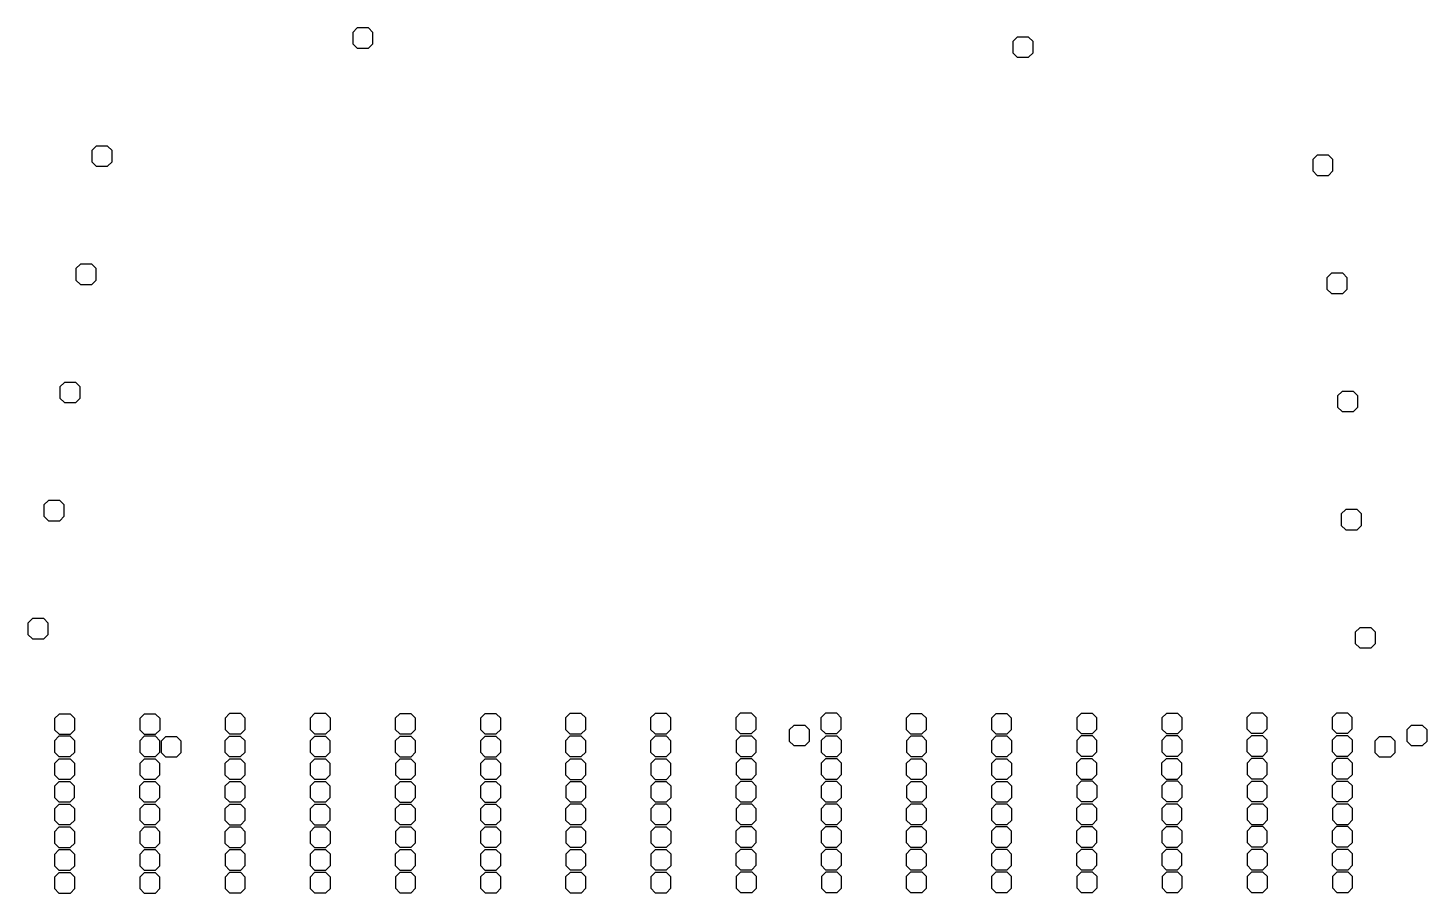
# Model space of a CAD drawing. Header units: millimetres. Extents: x 540868 to 541114, y 6601131 to 6601283.
import ezdxf

# ---------------------------------------------------------------- set-up
doc = ezdxf.new("R2010")
doc.units = ezdxf.units.MM

msp = doc.modelspace()

# ---------------------------------------------------------------- linework, layer by layer
for points in [[(540925.63, 6601279.72), (540927.63, 6601279.72), (540928.41, 6601280.5), (540928.41, 6601282.5), (540927.63, 6601283.28), (540925.63, 6601283.28), (540924.85, 6601282.5), (540924.85, 6601280.5), (540925.63, 6601279.72)], [(541041.88, 6601278.12), (541043.88, 6601278.12), (541044.66, 6601278.9), (541044.66, 6601280.9), (541043.88, 6601281.68), (541041.88, 6601281.68), (541041.1, 6601280.9), (541041.1, 6601278.9), (541041.88, 6601278.12)], [(540879.69, 6601258.92), (540881.69, 6601258.92), (540882.47, 6601259.7), (540882.47, 6601261.7), (540881.69, 6601262.48), (540879.69, 6601262.48), (540878.91, 6601261.7), (540878.91, 6601259.7), (540879.69, 6601258.92)], [(541094.68, 6601257.32), (541096.68, 6601257.32), (541097.46, 6601258.1), (541097.46, 6601260.1), (541096.68, 6601260.88), (541094.68, 6601260.88), (541093.9, 6601260.1), (541093.9, 6601258.1), (541094.68, 6601257.32)], [(540876.88, 6601238.12), (540878.88, 6601238.12), (540879.66, 6601238.9), (540879.66, 6601240.9), (540878.88, 6601241.68), (540876.88, 6601241.68), (540876.1, 6601240.9), (540876.1, 6601238.9), (540876.88, 6601238.12)], [(541097.19, 6601236.52), (541099.19, 6601236.52), (541099.97, 6601237.3), (541099.97, 6601239.3), (541099.19, 6601240.08), (541097.19, 6601240.08), (541096.41, 6601239.3), (541096.41, 6601237.3), (541097.19, 6601236.52)], [(540874.07, 6601217.32), (540876.07, 6601217.32), (540876.85, 6601218.1), (540876.85, 6601220.1), (540876.07, 6601220.88), (540874.07, 6601220.88), (540873.29, 6601220.1), (540873.29, 6601218.1), (540874.07, 6601217.32)], [(541099.07, 6601215.72), (541101.07, 6601215.72), (541101.85, 6601216.5), (541101.85, 6601218.5), (541101.07, 6601219.28), (541099.07, 6601219.28), (541098.29, 6601218.5), (541098.29, 6601216.5), (541099.07, 6601215.72)], [(540871.25, 6601196.52), (540873.25, 6601196.52), (540874.03, 6601197.3), (540874.03, 6601199.3), (540873.25, 6601200.08), (540871.25, 6601200.08), (540870.47, 6601199.3), (540870.47, 6601197.3), (540871.25, 6601196.52)], [(541099.71, 6601194.92), (541101.71, 6601194.92), (541102.49, 6601195.7), (541102.49, 6601197.7), (541101.71, 6601198.48), (541099.71, 6601198.48), (541098.93, 6601197.7), (541098.93, 6601195.7), (541099.71, 6601194.92)], [(540868.44, 6601175.72), (540870.44, 6601175.72), (540871.22, 6601176.5), (540871.22, 6601178.5), (540870.44, 6601179.28), (540868.44, 6601179.28), (540867.66, 6601178.5), (540867.66, 6601176.5), (540868.44, 6601175.72)], [(541102.18, 6601174.12), (541104.18, 6601174.12), (541104.96, 6601174.9), (541104.96, 6601176.9), (541104.18, 6601177.68), (541102.18, 6601177.68), (541101.4, 6601176.9), (541101.4, 6601174.9), (541102.18, 6601174.12)], [(540873.13, 6601158.92), (540875.13, 6601158.92), (540875.91, 6601159.7), (540875.91, 6601161.7), (540875.13, 6601162.48), (540873.13, 6601162.48), (540872.35, 6601161.7), (540872.35, 6601159.7), (540873.13, 6601158.92)], [(540888.13, 6601158.92), (540890.13, 6601158.92), (540890.91, 6601159.7), (540890.91, 6601161.7), (540890.13, 6601162.48), (540888.13, 6601162.48), (540887.35, 6601161.7), (540887.35, 6601159.7), (540888.13, 6601158.92)], [(540903.14, 6601158.99), (540905.14, 6601158.99), (540905.92, 6601159.77), (540905.92, 6601161.77), (540905.14, 6601162.55), (540903.14, 6601162.55), (540902.36, 6601161.77), (540902.36, 6601159.77), (540903.14, 6601158.99)], [(540918.14, 6601158.99), (540920.14, 6601158.99), (540920.92, 6601159.77), (540920.92, 6601161.77), (540920.14, 6601162.55), (540918.14, 6601162.55), (540917.36, 6601161.77), (540917.36, 6601159.77), (540918.14, 6601158.99)], [(540933.12, 6601158.98), (540935.12, 6601158.98), (540935.9, 6601159.76), (540935.9, 6601161.76), (540935.12, 6601162.54), (540933.12, 6601162.54), (540932.34, 6601161.76), (540932.34, 6601159.76), (540933.12, 6601158.98)], [(540948.12, 6601158.98), (540950.12, 6601158.98), (540950.9, 6601159.76), (540950.9, 6601161.76), (540950.12, 6601162.54), (540948.12, 6601162.54), (540947.34, 6601161.76), (540947.34, 6601159.76), (540948.12, 6601158.98)], [(540963.09, 6601159), (540965.09, 6601159), (540965.87, 6601159.78), (540965.87, 6601161.78), (540965.09, 6601162.56), (540963.09, 6601162.56), (540962.31, 6601161.78), (540962.31, 6601159.78), (540963.09, 6601159)], [(540978.09, 6601159), (540980.09, 6601159), (540980.87, 6601159.78), (540980.87, 6601161.78), (540980.09, 6601162.56), (540978.09, 6601162.56), (540977.31, 6601161.78), (540977.31, 6601159.78), (540978.09, 6601159)], [(540993.09, 6601159.04), (540995.09, 6601159.04), (540995.87, 6601159.82), (540995.87, 6601161.82), (540995.09, 6601162.6), (540993.09, 6601162.6), (540992.31, 6601161.82), (540992.31, 6601159.82), (540993.09, 6601159.04)], [(541008.09, 6601159.04), (541010.09, 6601159.04), (541010.87, 6601159.82), (541010.87, 6601161.82), (541010.09, 6601162.6), (541008.09, 6601162.6), (541007.31, 6601161.82), (541007.31, 6601159.82), (541008.09, 6601159.04)], [(541023.09, 6601158.97), (541025.09, 6601158.97), (541025.87, 6601159.75), (541025.87, 6601161.75), (541025.09, 6601162.53), (541023.09, 6601162.53), (541022.31, 6601161.75), (541022.31, 6601159.75), (541023.09, 6601158.97)], [(541038.09, 6601158.97), (541040.09, 6601158.97), (541040.87, 6601159.75), (541040.87, 6601161.75), (541040.09, 6601162.53), (541038.09, 6601162.53), (541037.31, 6601161.75), (541037.31, 6601159.75), (541038.09, 6601158.97)], [(541053.13, 6601159.03), (541055.13, 6601159.03), (541055.91, 6601159.81), (541055.91, 6601161.81), (541055.13, 6601162.59), (541053.13, 6601162.59), (541052.35, 6601161.81), (541052.35, 6601159.81), (541053.13, 6601159.03)], [(541068.13, 6601159.03), (541070.13, 6601159.03), (541070.91, 6601159.81), (541070.91, 6601161.81), (541070.13, 6601162.59), (541068.13, 6601162.59), (541067.35, 6601161.81), (541067.35, 6601159.81), (541068.13, 6601159.03)], [(541083.09, 6601159.08), (541085.09, 6601159.08), (541085.87, 6601159.86), (541085.87, 6601161.86), (541085.09, 6601162.64), (541083.09, 6601162.64), (541082.31, 6601161.86), (541082.31, 6601159.86), (541083.09, 6601159.08)], [(541098.09, 6601159.08), (541100.09, 6601159.08), (541100.87, 6601159.86), (541100.87, 6601161.86), (541100.09, 6601162.64), (541098.09, 6601162.64), (541097.31, 6601161.86), (541097.31, 6601159.86), (541098.09, 6601159.08)], [(541002.51, 6601156.92), (541004.51, 6601156.92), (541005.29, 6601157.7), (541005.29, 6601159.7), (541004.51, 6601160.48), (541002.51, 6601160.48), (541001.73, 6601159.7), (541001.73, 6601157.7), (541002.51, 6601156.92)], [(541111.25, 6601156.92), (541113.25, 6601156.92), (541114.03, 6601157.7), (541114.03, 6601159.7), (541113.25, 6601160.48), (541111.25, 6601160.48), (541110.47, 6601159.7), (541110.47, 6601157.7), (541111.25, 6601156.92)], [(540873.11, 6601155), (540875.11, 6601155), (540875.89, 6601155.78), (540875.89, 6601157.78), (540875.11, 6601158.56), (540873.11, 6601158.56), (540872.33, 6601157.78), (540872.33, 6601155.78), (540873.11, 6601155)], [(540888.11, 6601155), (540890.11, 6601155), (540890.89, 6601155.78), (540890.89, 6601157.78), (540890.11, 6601158.56), (540888.11, 6601158.56), (540887.33, 6601157.78), (540887.33, 6601155.78), (540888.11, 6601155)], [(540891.88, 6601154.92), (540893.88, 6601154.92), (540894.66, 6601155.7), (540894.66, 6601157.7), (540893.88, 6601158.48), (540891.88, 6601158.48), (540891.1, 6601157.7), (540891.1, 6601155.7), (540891.88, 6601154.92)], [(540903.11, 6601154.98), (540905.11, 6601154.98), (540905.89, 6601155.76), (540905.89, 6601157.76), (540905.11, 6601158.54), (540903.11, 6601158.54), (540902.33, 6601157.76), (540902.33, 6601155.76), (540903.11, 6601154.98)], [(540918.11, 6601154.98), (540920.11, 6601154.98), (540920.89, 6601155.76), (540920.89, 6601157.76), (540920.11, 6601158.54), (540918.11, 6601158.54), (540917.33, 6601157.76), (540917.33, 6601155.76), (540918.11, 6601154.98)], [(540933.12, 6601154.96), (540935.12, 6601154.96), (540935.9, 6601155.74), (540935.9, 6601157.74), (540935.12, 6601158.52), (540933.12, 6601158.52), (540932.34, 6601157.74), (540932.34, 6601155.74), (540933.12, 6601154.96)], [(540948.12, 6601154.96), (540950.12, 6601154.96), (540950.9, 6601155.74), (540950.9, 6601157.74), (540950.12, 6601158.52), (540948.12, 6601158.52), (540947.34, 6601157.74), (540947.34, 6601155.74), (540948.12, 6601154.96)], [(540963.09, 6601154.99), (540965.09, 6601154.99), (540965.87, 6601155.77), (540965.87, 6601157.77), (540965.09, 6601158.55), (540963.09, 6601158.55), (540962.31, 6601157.77), (540962.31, 6601155.77), (540963.09, 6601154.99)], [(540978.09, 6601154.99), (540980.09, 6601154.99), (540980.87, 6601155.77), (540980.87, 6601157.77), (540980.09, 6601158.55), (540978.09, 6601158.55), (540977.31, 6601157.77), (540977.31, 6601155.77), (540978.09, 6601154.99)], [(540993.14, 6601155.01), (540995.14, 6601155.01), (540995.92, 6601155.79), (540995.92, 6601157.79), (540995.14, 6601158.57), (540993.14, 6601158.57), (540992.36, 6601157.79), (540992.36, 6601155.79), (540993.14, 6601155.01)], [(541008.14, 6601155.01), (541010.14, 6601155.01), (541010.92, 6601155.79), (541010.92, 6601157.79), (541010.14, 6601158.57), (541008.14, 6601158.57), (541007.36, 6601157.79), (541007.36, 6601155.79), (541008.14, 6601155.01)], [(541023.12, 6601155), (541025.12, 6601155), (541025.9, 6601155.78), (541025.9, 6601157.78), (541025.12, 6601158.56), (541023.12, 6601158.56), (541022.34, 6601157.78), (541022.34, 6601155.78), (541023.12, 6601155)], [(541038.12, 6601155), (541040.12, 6601155), (541040.9, 6601155.78), (541040.9, 6601157.78), (541040.12, 6601158.56), (541038.12, 6601158.56), (541037.34, 6601157.78), (541037.34, 6601155.78), (541038.12, 6601155)], [(541053.12, 6601155.05), (541055.12, 6601155.05), (541055.9, 6601155.83), (541055.9, 6601157.83), (541055.12, 6601158.61), (541053.12, 6601158.61), (541052.34, 6601157.83), (541052.34, 6601155.83), (541053.12, 6601155.05)], [(541068.12, 6601155.05), (541070.12, 6601155.05), (541070.9, 6601155.83), (541070.9, 6601157.83), (541070.12, 6601158.61), (541068.12, 6601158.61), (541067.34, 6601157.83), (541067.34, 6601155.83), (541068.12, 6601155.05)], [(541083.1, 6601155.08), (541085.1, 6601155.08), (541085.88, 6601155.86), (541085.88, 6601157.86), (541085.1, 6601158.64), (541083.1, 6601158.64), (541082.32, 6601157.86), (541082.32, 6601155.86), (541083.1, 6601155.08)], [(541098.1, 6601155.08), (541100.1, 6601155.08), (541100.88, 6601155.86), (541100.88, 6601157.86), (541100.1, 6601158.64), (541098.1, 6601158.64), (541097.32, 6601157.86), (541097.32, 6601155.86), (541098.1, 6601155.08)], [(541105.63, 6601154.92), (541107.63, 6601154.92), (541108.41, 6601155.7), (541108.41, 6601157.7), (541107.63, 6601158.48), (541105.63, 6601158.48), (541104.85, 6601157.7), (541104.85, 6601155.7), (541105.63, 6601154.92)], [(540873.12, 6601150.98), (540875.12, 6601150.98), (540875.9, 6601151.76), (540875.9, 6601153.76), (540875.12, 6601154.54), (540873.12, 6601154.54), (540872.34, 6601153.76), (540872.34, 6601151.76), (540873.12, 6601150.98)], [(540888.12, 6601150.98), (540890.12, 6601150.98), (540890.9, 6601151.76), (540890.9, 6601153.76), (540890.12, 6601154.54), (540888.12, 6601154.54), (540887.34, 6601153.76), (540887.34, 6601151.76), (540888.12, 6601150.98)], [(540903.12, 6601150.99), (540905.12, 6601150.99), (540905.9, 6601151.77), (540905.9, 6601153.77), (540905.12, 6601154.55), (540903.12, 6601154.55), (540902.34, 6601153.77), (540902.34, 6601151.77), (540903.12, 6601150.99)], [(540918.12, 6601150.99), (540920.12, 6601150.99), (540920.9, 6601151.77), (540920.9, 6601153.77), (540920.12, 6601154.55), (540918.12, 6601154.55), (540917.34, 6601153.77), (540917.34, 6601151.77), (540918.12, 6601150.99)], [(540933.14, 6601150.99), (540935.14, 6601150.99), (540935.92, 6601151.77), (540935.92, 6601153.77), (540935.14, 6601154.55), (540933.14, 6601154.55), (540932.36, 6601153.77), (540932.36, 6601151.77), (540933.14, 6601150.99)], [(540948.14, 6601150.99), (540950.14, 6601150.99), (540950.92, 6601151.77), (540950.92, 6601153.77), (540950.14, 6601154.55), (540948.14, 6601154.55), (540947.36, 6601153.77), (540947.36, 6601151.77), (540948.14, 6601150.99)], [(540963.11, 6601150.97), (540965.11, 6601150.97), (540965.89, 6601151.75), (540965.89, 6601153.75), (540965.11, 6601154.53), (540963.11, 6601154.53), (540962.33, 6601153.75), (540962.33, 6601151.75), (540963.11, 6601150.97)], [(540978.11, 6601150.97), (540980.11, 6601150.97), (540980.89, 6601151.75), (540980.89, 6601153.75), (540980.11, 6601154.53), (540978.11, 6601154.53), (540977.33, 6601153.75), (540977.33, 6601151.75), (540978.11, 6601150.97)], [(540993.13, 6601151.02), (540995.13, 6601151.02), (540995.91, 6601151.8), (540995.91, 6601153.8), (540995.13, 6601154.58), (540993.13, 6601154.58), (540992.35, 6601153.8), (540992.35, 6601151.8), (540993.13, 6601151.02)], [(541008.13, 6601151.02), (541010.13, 6601151.02), (541010.91, 6601151.8), (541010.91, 6601153.8), (541010.13, 6601154.58), (541008.13, 6601154.58), (541007.35, 6601153.8), (541007.35, 6601151.8), (541008.13, 6601151.02)], [(541023.11, 6601150.99), (541025.11, 6601150.99), (541025.89, 6601151.77), (541025.89, 6601153.77), (541025.11, 6601154.55), (541023.11, 6601154.55), (541022.33, 6601153.77), (541022.33, 6601151.77), (541023.11, 6601150.99)], [(541038.11, 6601150.99), (541040.11, 6601150.99), (541040.89, 6601151.77), (541040.89, 6601153.77), (541040.11, 6601154.55), (541038.11, 6601154.55), (541037.33, 6601153.77), (541037.33, 6601151.77), (541038.11, 6601150.99)], [(541053.08, 6601151.02), (541055.08, 6601151.02), (541055.86, 6601151.8), (541055.86, 6601153.8), (541055.08, 6601154.58), (541053.08, 6601154.58), (541052.3, 6601153.8), (541052.3, 6601151.8), (541053.08, 6601151.02)], [(541068.08, 6601151.02), (541070.08, 6601151.02), (541070.86, 6601151.8), (541070.86, 6601153.8), (541070.08, 6601154.58), (541068.08, 6601154.58), (541067.3, 6601153.8), (541067.3, 6601151.8), (541068.08, 6601151.02)], [(541083.11, 6601151.06), (541085.11, 6601151.06), (541085.89, 6601151.84), (541085.89, 6601153.84), (541085.11, 6601154.62), (541083.11, 6601154.62), (541082.33, 6601153.84), (541082.33, 6601151.84), (541083.11, 6601151.06)], [(541098.11, 6601151.06), (541100.11, 6601151.06), (541100.89, 6601151.84), (541100.89, 6601153.84), (541100.11, 6601154.62), (541098.11, 6601154.62), (541097.33, 6601153.84), (541097.33, 6601151.84), (541098.11, 6601151.06)], [(540873.09, 6601146.99), (540875.09, 6601146.99), (540875.87, 6601147.77), (540875.87, 6601149.77), (540875.09, 6601150.55), (540873.09, 6601150.55), (540872.31, 6601149.77), (540872.31, 6601147.77), (540873.09, 6601146.99)], [(540888.09, 6601146.99), (540890.09, 6601146.99), (540890.87, 6601147.77), (540890.87, 6601149.77), (540890.09, 6601150.55), (540888.09, 6601150.55), (540887.31, 6601149.77), (540887.31, 6601147.77), (540888.09, 6601146.99)], [(540903.12, 6601147), (540905.12, 6601147), (540905.9, 6601147.78), (540905.9, 6601149.78), (540905.12, 6601150.56), (540903.12, 6601150.56), (540902.34, 6601149.78), (540902.34, 6601147.78), (540903.12, 6601147)], [(540918.12, 6601147), (540920.12, 6601147), (540920.9, 6601147.78), (540920.9, 6601149.78), (540920.12, 6601150.56), (540918.12, 6601150.56), (540917.34, 6601149.78), (540917.34, 6601147.78), (540918.12, 6601147)], [(540933.12, 6601146.97), (540935.12, 6601146.97), (540935.9, 6601147.75), (540935.9, 6601149.75), (540935.12, 6601150.53), (540933.12, 6601150.53), (540932.34, 6601149.75), (540932.34, 6601147.75), (540933.12, 6601146.97)], [(540948.12, 6601146.97), (540950.12, 6601146.97), (540950.9, 6601147.75), (540950.9, 6601149.75), (540950.12, 6601150.53), (540948.12, 6601150.53), (540947.34, 6601149.75), (540947.34, 6601147.75), (540948.12, 6601146.97)], [(540963.13, 6601146.99), (540965.13, 6601146.99), (540965.91, 6601147.77), (540965.91, 6601149.77), (540965.13, 6601150.55), (540963.13, 6601150.55), (540962.35, 6601149.77), (540962.35, 6601147.77), (540963.13, 6601146.99)], [(540978.13, 6601146.99), (540980.13, 6601146.99), (540980.91, 6601147.77), (540980.91, 6601149.77), (540980.13, 6601150.55), (540978.13, 6601150.55), (540977.35, 6601149.77), (540977.35, 6601147.77), (540978.13, 6601146.99)], [(540993.12, 6601147.01), (540995.12, 6601147.01), (540995.9, 6601147.79), (540995.9, 6601149.79), (540995.12, 6601150.57), (540993.12, 6601150.57), (540992.34, 6601149.79), (540992.34, 6601147.79), (540993.12, 6601147.01)], [(541008.12, 6601147.01), (541010.12, 6601147.01), (541010.9, 6601147.79), (541010.9, 6601149.79), (541010.12, 6601150.57), (541008.12, 6601150.57), (541007.34, 6601149.79), (541007.34, 6601147.79), (541008.12, 6601147.01)], [(541023.13, 6601146.99), (541025.13, 6601146.99), (541025.91, 6601147.77), (541025.91, 6601149.77), (541025.13, 6601150.55), (541023.13, 6601150.55), (541022.35, 6601149.77), (541022.35, 6601147.77), (541023.13, 6601146.99)], [(541038.13, 6601146.99), (541040.13, 6601146.99), (541040.91, 6601147.77), (541040.91, 6601149.77), (541040.13, 6601150.55), (541038.13, 6601150.55), (541037.35, 6601149.77), (541037.35, 6601147.77), (541038.13, 6601146.99)], [(541053.14, 6601147.07), (541055.14, 6601147.07), (541055.92, 6601147.85), (541055.92, 6601149.85), (541055.14, 6601150.63), (541053.14, 6601150.63), (541052.36, 6601149.85), (541052.36, 6601147.85), (541053.14, 6601147.07)], [(541068.14, 6601147.07), (541070.14, 6601147.07), (541070.92, 6601147.85), (541070.92, 6601149.85), (541070.14, 6601150.63), (541068.14, 6601150.63), (541067.36, 6601149.85), (541067.36, 6601147.85), (541068.14, 6601147.07)], [(541083.11, 6601147.06), (541085.11, 6601147.06), (541085.89, 6601147.84), (541085.89, 6601149.84), (541085.11, 6601150.62), (541083.11, 6601150.62), (541082.33, 6601149.84), (541082.33, 6601147.84), (541083.11, 6601147.06)], [(541098.11, 6601147.06), (541100.11, 6601147.06), (541100.89, 6601147.84), (541100.89, 6601149.84), (541100.11, 6601150.62), (541098.11, 6601150.62), (541097.33, 6601149.84), (541097.33, 6601147.84), (541098.11, 6601147.06)], [(540873.11, 6601143), (540875.11, 6601143), (540875.89, 6601143.78), (540875.89, 6601145.78), (540875.11, 6601146.56), (540873.11, 6601146.56), (540872.33, 6601145.78), (540872.33, 6601143.78), (540873.11, 6601143)], [(540888.11, 6601143), (540890.11, 6601143), (540890.89, 6601143.78), (540890.89, 6601145.78), (540890.11, 6601146.56), (540888.11, 6601146.56), (540887.33, 6601145.78), (540887.33, 6601143.78), (540888.11, 6601143)], [(540903.12, 6601142.98), (540905.12, 6601142.98), (540905.9, 6601143.76), (540905.9, 6601145.76), (540905.12, 6601146.54), (540903.12, 6601146.54), (540902.34, 6601145.76), (540902.34, 6601143.76), (540903.12, 6601142.98)], [(540918.12, 6601142.98), (540920.12, 6601142.98), (540920.9, 6601143.76), (540920.9, 6601145.76), (540920.12, 6601146.54), (540918.12, 6601146.54), (540917.34, 6601145.76), (540917.34, 6601143.76), (540918.12, 6601142.98)], [(540933.13, 6601143), (540935.13, 6601143), (540935.91, 6601143.78), (540935.91, 6601145.78), (540935.13, 6601146.56), (540933.13, 6601146.56), (540932.35, 6601145.78), (540932.35, 6601143.78), (540933.13, 6601143)], [(540948.13, 6601143), (540950.13, 6601143), (540950.91, 6601143.78), (540950.91, 6601145.78), (540950.13, 6601146.56), (540948.13, 6601146.56), (540947.35, 6601145.78), (540947.35, 6601143.78), (540948.13, 6601143)], [(540963.11, 6601143.03), (540965.11, 6601143.03), (540965.89, 6601143.81), (540965.89, 6601145.81), (540965.11, 6601146.59), (540963.11, 6601146.59), (540962.33, 6601145.81), (540962.33, 6601143.81), (540963.11, 6601143.03)], [(540978.11, 6601143.03), (540980.11, 6601143.03), (540980.89, 6601143.81), (540980.89, 6601145.81), (540980.11, 6601146.59), (540978.11, 6601146.59), (540977.33, 6601145.81), (540977.33, 6601143.81), (540978.11, 6601143.03)], [(540993.13, 6601143.03), (540995.13, 6601143.03), (540995.91, 6601143.81), (540995.91, 6601145.81), (540995.13, 6601146.59), (540993.13, 6601146.59), (540992.35, 6601145.81), (540992.35, 6601143.81), (540993.13, 6601143.03)], [(541008.13, 6601143.03), (541010.13, 6601143.03), (541010.91, 6601143.81), (541010.91, 6601145.81), (541010.13, 6601146.59), (541008.13, 6601146.59), (541007.35, 6601145.81), (541007.35, 6601143.81), (541008.13, 6601143.03)], [(541023.11, 6601143.02), (541025.11, 6601143.02), (541025.89, 6601143.8), (541025.89, 6601145.8), (541025.11, 6601146.58), (541023.11, 6601146.58), (541022.33, 6601145.8), (541022.33, 6601143.8), (541023.11, 6601143.02)], [(541038.11, 6601143.02), (541040.11, 6601143.02), (541040.89, 6601143.8), (541040.89, 6601145.8), (541040.11, 6601146.58), (541038.11, 6601146.58), (541037.33, 6601145.8), (541037.33, 6601143.8), (541038.11, 6601143.02)], [(541053.1, 6601143.04), (541055.1, 6601143.04), (541055.88, 6601143.82), (541055.88, 6601145.82), (541055.1, 6601146.6), (541053.1, 6601146.6), (541052.32, 6601145.82), (541052.32, 6601143.82), (541053.1, 6601143.04)], [(541068.1, 6601143.04), (541070.1, 6601143.04), (541070.88, 6601143.82), (541070.88, 6601145.82), (541070.1, 6601146.6), (541068.1, 6601146.6), (541067.32, 6601145.82), (541067.32, 6601143.82), (541068.1, 6601143.04)], [(541083.15, 6601143.05), (541085.15, 6601143.05), (541085.93, 6601143.83), (541085.93, 6601145.83), (541085.15, 6601146.61), (541083.15, 6601146.61), (541082.37, 6601145.83), (541082.37, 6601143.83), (541083.15, 6601143.05)], [(541098.15, 6601143.05), (541100.15, 6601143.05), (541100.93, 6601143.83), (541100.93, 6601145.83), (541100.15, 6601146.61), (541098.15, 6601146.61), (541097.37, 6601145.83), (541097.37, 6601143.83), (541098.15, 6601143.05)], [(540873.11, 6601138.97), (540875.11, 6601138.97), (540875.89, 6601139.75), (540875.89, 6601141.75), (540875.11, 6601142.53), (540873.11, 6601142.53), (540872.33, 6601141.75), (540872.33, 6601139.75), (540873.11, 6601138.97)], [(540888.11, 6601138.97), (540890.11, 6601138.97), (540890.89, 6601139.75), (540890.89, 6601141.75), (540890.11, 6601142.53), (540888.11, 6601142.53), (540887.33, 6601141.75), (540887.33, 6601139.75), (540888.11, 6601138.97)], [(540903.13, 6601138.98), (540905.13, 6601138.98), (540905.91, 6601139.76), (540905.91, 6601141.76), (540905.13, 6601142.54), (540903.13, 6601142.54), (540902.35, 6601141.76), (540902.35, 6601139.76), (540903.13, 6601138.98)], [(540918.13, 6601138.98), (540920.13, 6601138.98), (540920.91, 6601139.76), (540920.91, 6601141.76), (540920.13, 6601142.54), (540918.13, 6601142.54), (540917.35, 6601141.76), (540917.35, 6601139.76), (540918.13, 6601138.98)], [(540933.14, 6601139.01), (540935.14, 6601139.01), (540935.92, 6601139.79), (540935.92, 6601141.79), (540935.14, 6601142.57), (540933.14, 6601142.57), (540932.36, 6601141.79), (540932.36, 6601139.79), (540933.14, 6601139.01)], [(540948.14, 6601139.01), (540950.14, 6601139.01), (540950.92, 6601139.79), (540950.92, 6601141.79), (540950.14, 6601142.57), (540948.14, 6601142.57), (540947.36, 6601141.79), (540947.36, 6601139.79), (540948.14, 6601139.01)], [(540963.13, 6601139.02), (540965.13, 6601139.02), (540965.91, 6601139.8), (540965.91, 6601141.8), (540965.13, 6601142.58), (540963.13, 6601142.58), (540962.35, 6601141.8), (540962.35, 6601139.8), (540963.13, 6601139.02)], [(540978.13, 6601139.02), (540980.13, 6601139.02), (540980.91, 6601139.8), (540980.91, 6601141.8), (540980.13, 6601142.58), (540978.13, 6601142.58), (540977.35, 6601141.8), (540977.35, 6601139.8), (540978.13, 6601139.02)], [(540993.12, 6601139.05), (540995.12, 6601139.05), (540995.9, 6601139.83), (540995.9, 6601141.83), (540995.12, 6601142.61), (540993.12, 6601142.61), (540992.34, 6601141.83), (540992.34, 6601139.83), (540993.12, 6601139.05)], [(541008.12, 6601139.05), (541010.12, 6601139.05), (541010.9, 6601139.83), (541010.9, 6601141.83), (541010.12, 6601142.61), (541008.12, 6601142.61), (541007.34, 6601141.83), (541007.34, 6601139.83), (541008.12, 6601139.05)], [(541023.09, 6601139.06), (541025.09, 6601139.06), (541025.87, 6601139.84), (541025.87, 6601141.84), (541025.09, 6601142.62), (541023.09, 6601142.62), (541022.31, 6601141.84), (541022.31, 6601139.84), (541023.09, 6601139.06)], [(541038.09, 6601139.06), (541040.09, 6601139.06), (541040.87, 6601139.84), (541040.87, 6601141.84), (541040.09, 6601142.62), (541038.09, 6601142.62), (541037.31, 6601141.84), (541037.31, 6601139.84), (541038.09, 6601139.06)], [(541053.11, 6601139.05), (541055.11, 6601139.05), (541055.89, 6601139.83), (541055.89, 6601141.83), (541055.11, 6601142.61), (541053.11, 6601142.61), (541052.33, 6601141.83), (541052.33, 6601139.83), (541053.11, 6601139.05)], [(541068.11, 6601139.05), (541070.11, 6601139.05), (541070.89, 6601139.83), (541070.89, 6601141.83), (541070.11, 6601142.61), (541068.11, 6601142.61), (541067.33, 6601141.83), (541067.33, 6601139.83), (541068.11, 6601139.05)], [(541083.11, 6601139.09), (541085.11, 6601139.09), (541085.89, 6601139.87), (541085.89, 6601141.87), (541085.11, 6601142.65), (541083.11, 6601142.65), (541082.33, 6601141.87), (541082.33, 6601139.87), (541083.11, 6601139.09)], [(541098.11, 6601139.09), (541100.11, 6601139.09), (541100.89, 6601139.87), (541100.89, 6601141.87), (541100.11, 6601142.65), (541098.11, 6601142.65), (541097.33, 6601141.87), (541097.33, 6601139.87), (541098.11, 6601139.09)], [(540873.11, 6601134.99), (540875.11, 6601134.99), (540875.89, 6601135.77), (540875.89, 6601137.77), (540875.11, 6601138.55), (540873.11, 6601138.55), (540872.33, 6601137.77), (540872.33, 6601135.77), (540873.11, 6601134.99)], [(540888.11, 6601134.99), (540890.11, 6601134.99), (540890.89, 6601135.77), (540890.89, 6601137.77), (540890.11, 6601138.55), (540888.11, 6601138.55), (540887.33, 6601137.77), (540887.33, 6601135.77), (540888.11, 6601134.99)], [(540903.14, 6601135), (540905.14, 6601135), (540905.92, 6601135.78), (540905.92, 6601137.78), (540905.14, 6601138.56), (540903.14, 6601138.56), (540902.36, 6601137.78), (540902.36, 6601135.78), (540903.14, 6601135)], [(540918.14, 6601135), (540920.14, 6601135), (540920.92, 6601135.78), (540920.92, 6601137.78), (540920.14, 6601138.56), (540918.14, 6601138.56), (540917.36, 6601137.78), (540917.36, 6601135.78), (540918.14, 6601135)], [(540933.12, 6601135), (540935.12, 6601135), (540935.9, 6601135.78), (540935.9, 6601137.78), (540935.12, 6601138.56), (540933.12, 6601138.56), (540932.34, 6601137.78), (540932.34, 6601135.78), (540933.12, 6601135)], [(540948.12, 6601135), (540950.12, 6601135), (540950.9, 6601135.78), (540950.9, 6601137.78), (540950.12, 6601138.56), (540948.12, 6601138.56), (540947.34, 6601137.78), (540947.34, 6601135.78), (540948.12, 6601135)], [(540963.13, 6601135.03), (540965.13, 6601135.03), (540965.91, 6601135.81), (540965.91, 6601137.81), (540965.13, 6601138.59), (540963.13, 6601138.59), (540962.35, 6601137.81), (540962.35, 6601135.81), (540963.13, 6601135.03)], [(540978.13, 6601135.03), (540980.13, 6601135.03), (540980.91, 6601135.81), (540980.91, 6601137.81), (540980.13, 6601138.59), (540978.13, 6601138.59), (540977.35, 6601137.81), (540977.35, 6601135.81), (540978.13, 6601135.03)], [(540993.12, 6601135.06), (540995.12, 6601135.06), (540995.9, 6601135.84), (540995.9, 6601137.84), (540995.12, 6601138.62), (540993.12, 6601138.62), (540992.34, 6601137.84), (540992.34, 6601135.84), (540993.12, 6601135.06)], [(541008.12, 6601135.06), (541010.12, 6601135.06), (541010.9, 6601135.84), (541010.9, 6601137.84), (541010.12, 6601138.62), (541008.12, 6601138.62), (541007.34, 6601137.84), (541007.34, 6601135.84), (541008.12, 6601135.06)], [(541023.09, 6601135.05), (541025.09, 6601135.05), (541025.87, 6601135.83), (541025.87, 6601137.83), (541025.09, 6601138.61), (541023.09, 6601138.61), (541022.31, 6601137.83), (541022.31, 6601135.83), (541023.09, 6601135.05)], [(541038.09, 6601135.05), (541040.09, 6601135.05), (541040.87, 6601135.83), (541040.87, 6601137.83), (541040.09, 6601138.61), (541038.09, 6601138.61), (541037.31, 6601137.83), (541037.31, 6601135.83), (541038.09, 6601135.05)], [(541053.1, 6601135.06), (541055.1, 6601135.06), (541055.88, 6601135.84), (541055.88, 6601137.84), (541055.1, 6601138.62), (541053.1, 6601138.62), (541052.32, 6601137.84), (541052.32, 6601135.84), (541053.1, 6601135.06)], [(541068.1, 6601135.06), (541070.1, 6601135.06), (541070.88, 6601135.84), (541070.88, 6601137.84), (541070.1, 6601138.62), (541068.1, 6601138.62), (541067.32, 6601137.84), (541067.32, 6601135.84), (541068.1, 6601135.06)], [(541083.13, 6601135.06), (541085.13, 6601135.06), (541085.91, 6601135.84), (541085.91, 6601137.84), (541085.13, 6601138.62), (541083.13, 6601138.62), (541082.35, 6601137.84), (541082.35, 6601135.84), (541083.13, 6601135.06)], [(541098.13, 6601135.06), (541100.13, 6601135.06), (541100.91, 6601135.84), (541100.91, 6601137.84), (541100.13, 6601138.62), (541098.13, 6601138.62), (541097.35, 6601137.84), (541097.35, 6601135.84), (541098.13, 6601135.06)], [(540873.12, 6601130.96), (540875.12, 6601130.96), (540875.9, 6601131.74), (540875.9, 6601133.74), (540875.12, 6601134.52), (540873.12, 6601134.52), (540872.34, 6601133.74), (540872.34, 6601131.74), (540873.12, 6601130.96)], [(540888.12, 6601130.96), (540890.12, 6601130.96), (540890.9, 6601131.74), (540890.9, 6601133.74), (540890.12, 6601134.52), (540888.12, 6601134.52), (540887.34, 6601133.74), (540887.34, 6601131.74), (540888.12, 6601130.96)], [(540903.14, 6601130.99), (540905.14, 6601130.99), (540905.92, 6601131.77), (540905.92, 6601133.77), (540905.14, 6601134.55), (540903.14, 6601134.55), (540902.36, 6601133.77), (540902.36, 6601131.77), (540903.14, 6601130.99)], [(540918.14, 6601130.99), (540920.14, 6601130.99), (540920.92, 6601131.77), (540920.92, 6601133.77), (540920.14, 6601134.55), (540918.14, 6601134.55), (540917.36, 6601133.77), (540917.36, 6601131.77), (540918.14, 6601130.99)], [(540933.15, 6601131.02), (540935.15, 6601131.02), (540935.93, 6601131.8), (540935.93, 6601133.8), (540935.15, 6601134.58), (540933.15, 6601134.58), (540932.37, 6601133.8), (540932.37, 6601131.8), (540933.15, 6601131.02)], [(540948.15, 6601131.02), (540950.15, 6601131.02), (540950.93, 6601131.8), (540950.93, 6601133.8), (540950.15, 6601134.58), (540948.15, 6601134.58), (540947.37, 6601133.8), (540947.37, 6601131.8), (540948.15, 6601131.02)], [(540963.11, 6601131.01), (540965.11, 6601131.01), (540965.89, 6601131.79), (540965.89, 6601133.79), (540965.11, 6601134.57), (540963.11, 6601134.57), (540962.33, 6601133.79), (540962.33, 6601131.79), (540963.11, 6601131.01)], [(540978.11, 6601131.01), (540980.11, 6601131.01), (540980.89, 6601131.79), (540980.89, 6601133.79), (540980.11, 6601134.57), (540978.11, 6601134.57), (540977.33, 6601133.79), (540977.33, 6601131.79), (540978.11, 6601131.01)], [(540993.16, 6601131.06), (540995.16, 6601131.06), (540995.94, 6601131.84), (540995.94, 6601133.84), (540995.16, 6601134.62), (540993.16, 6601134.62), (540992.38, 6601133.84), (540992.38, 6601131.84), (540993.16, 6601131.06)], [(541008.16, 6601131.06), (541010.16, 6601131.06), (541010.94, 6601131.84), (541010.94, 6601133.84), (541010.16, 6601134.62), (541008.16, 6601134.62), (541007.38, 6601133.84), (541007.38, 6601131.84), (541008.16, 6601131.06)], [(541023.1, 6601131.06), (541025.1, 6601131.06), (541025.88, 6601131.84), (541025.88, 6601133.84), (541025.1, 6601134.62), (541023.1, 6601134.62), (541022.32, 6601133.84), (541022.32, 6601131.84), (541023.1, 6601131.06)], [(541038.1, 6601131.06), (541040.1, 6601131.06), (541040.88, 6601131.84), (541040.88, 6601133.84), (541040.1, 6601134.62), (541038.1, 6601134.62), (541037.32, 6601133.84), (541037.32, 6601131.84), (541038.1, 6601131.06)], [(541053.15, 6601131.07), (541055.15, 6601131.07), (541055.93, 6601131.85), (541055.93, 6601133.85), (541055.15, 6601134.63), (541053.15, 6601134.63), (541052.37, 6601133.85), (541052.37, 6601131.85), (541053.15, 6601131.07)], [(541068.15, 6601131.07), (541070.15, 6601131.07), (541070.93, 6601131.85), (541070.93, 6601133.85), (541070.15, 6601134.63), (541068.15, 6601134.63), (541067.37, 6601133.85), (541067.37, 6601131.85), (541068.15, 6601131.07)], [(541083.14, 6601131.07), (541085.14, 6601131.07), (541085.92, 6601131.85), (541085.92, 6601133.85), (541085.14, 6601134.63), (541083.14, 6601134.63), (541082.36, 6601133.85), (541082.36, 6601131.85), (541083.14, 6601131.07)], [(541098.14, 6601131.07), (541100.14, 6601131.07), (541100.92, 6601131.85), (541100.92, 6601133.85), (541100.14, 6601134.63), (541098.14, 6601134.63), (541097.36, 6601133.85), (541097.36, 6601131.85), (541098.14, 6601131.07)]]:
    msp.add_lwpolyline(points)

doc.saveas('drawing.dxf')
